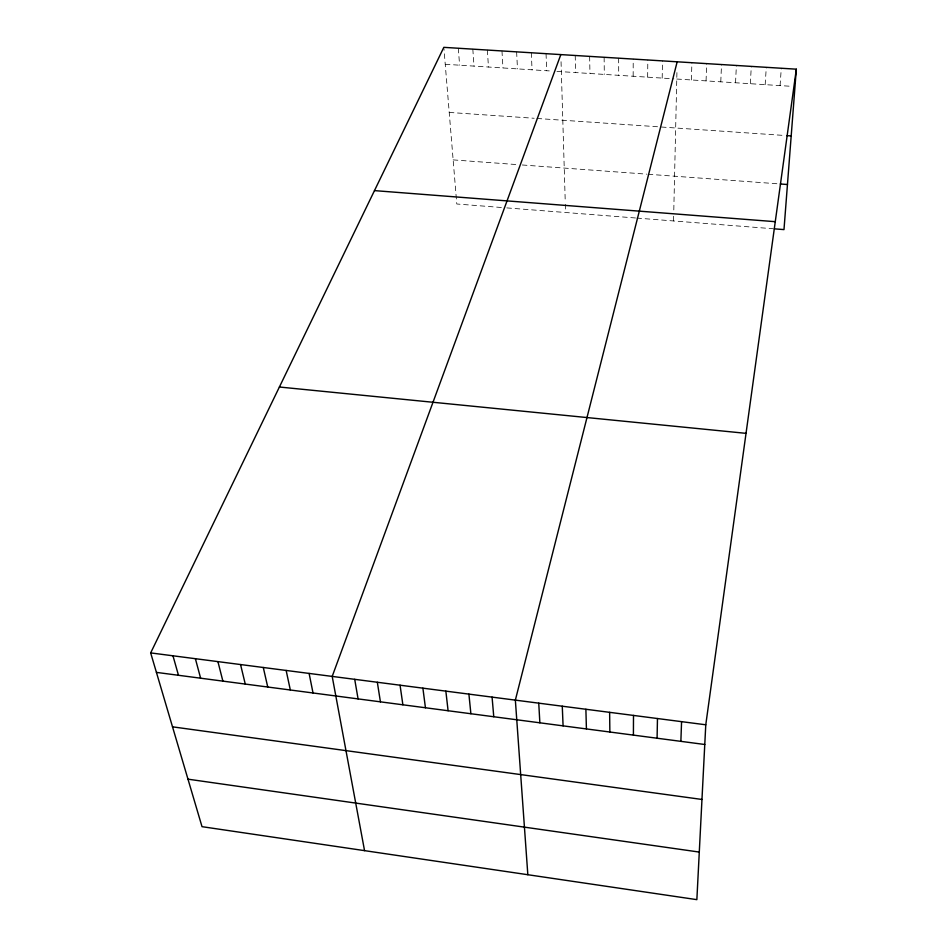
<?xml version="1.0" encoding="UTF-8"?>
<svg xmlns="http://www.w3.org/2000/svg" width="947" height="947" viewBox="0 0 947 947"><rect width="100%" height="100%" fill="white"/><g stroke="black" fill="none" stroke-linecap="round" stroke-linejoin="round"><path stroke-width="0.71" stroke-dasharray="4.74 3.55" d="M633.164 76.245L633.212 59.081M647.653 77.169L647.819 59.981M662.19 78.092L662.474 60.892M673.554 220.959L673.743 212.696M673.802 209.95L676.939 71.842M691.393 79.95L691.902 62.715M706.06 80.886L706.687 63.627M720.774 81.821L721.519 64.538M735.535 82.768L736.387 65.461M750.332 83.703L751.302 66.385M765.176 84.65L766.277 67.32M780.068 85.597L781.287 68.243M445.244 64.278L551.071 71.025M556.943 71.392L673.862 78.838M676.774 79.027L792.284 86.378M449.221 112.433L534.155 118.268M537.02 118.47L658.567 126.815M661.408 127.016L785.359 135.528M453.14 159.889L516.719 164.577M522.27 164.979L646.754 174.153M648.139 174.26L778.908 183.884M501.365 207.488L456.785 203.996L443.954 48.759M506.799 207.902L635.496 217.976M636.846 218.082L772.835 228.724M458.312 48.25L459.603 65.189M472.825 49.149L473.997 66.112M487.374 50.049L488.451 67.036M501.981 50.949L502.94 67.959M516.624 51.86L517.476 68.882M531.314 52.772L532.048 69.806M546.052 53.683L546.679 70.741M561.05 61.709L565.241 201.581M565.323 204.303L565.572 212.507M575.22 55.482L575.622 72.588M589.65 56.382L589.945 73.499M604.127 57.27L604.304 74.411M618.651 58.169L618.711 75.322"/><path stroke-width="1.42" d="M633.413 735.109L633.496 715.423M657.088 738.222L657.467 718.536M680.869 741.347L681.568 721.65M796.332 69.178L705.775 724.786L696.862 899.65L202.019 826.672L150.668 652.909L443.835 47.35L796.332 69.178L783.986 229.6L774.232 228.831M677.164 61.792L515.357 700.129L527.834 874.72M560.825 54.595L332.196 676.418L364.548 850.643M786.815 135.634L791.195 135.93M780.328 183.99L787.454 184.511M374.479 190.619L775.273 221.681M279.389 387.015L746.035 433.347M150.668 652.909L705.775 724.786M156.421 672.382L704.781 744.496M172.508 726.834L701.976 799.457M187.98 779.168L699.288 852.075M172.97 655.798L178.474 675.282M195.39 658.71L200.622 678.206M217.917 661.622L222.888 681.13M240.55 664.557L245.261 684.065M263.29 667.493L267.741 687.025M286.148 670.452L290.327 689.996M309.113 673.435L313.019 692.979M354.711 679.33L358.073 698.91M377.332 682.266L380.422 701.845M400.06 685.202L402.877 704.793M422.895 688.161L425.44 707.764M445.848 691.132L448.097 710.747M468.907 694.115L470.884 713.742M492.073 697.122L493.766 716.749M538.748 703.159L539.861 722.81M562.269 706.202L563.086 725.864M585.885 709.267L586.418 728.93M609.631 712.333L609.856 732.019"/></g></svg>
